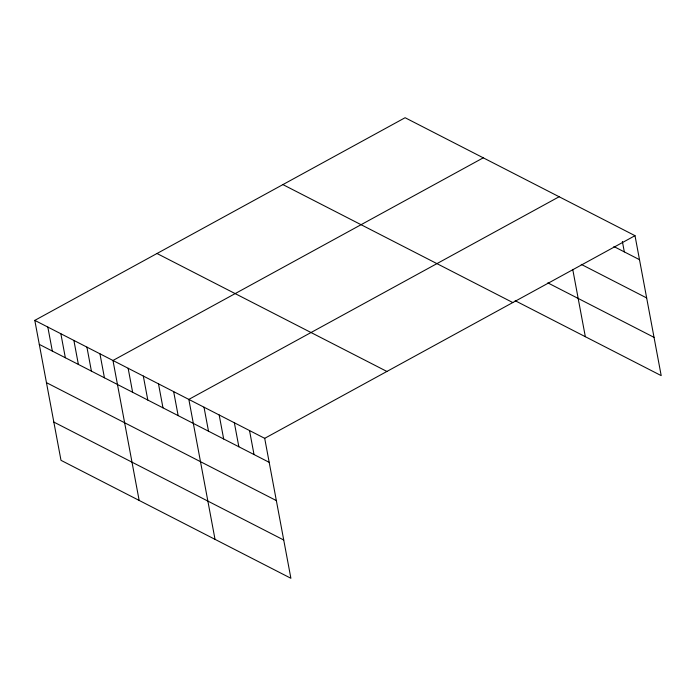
<?xml version="1.0" encoding="UTF-8"?>
<svg xmlns="http://www.w3.org/2000/svg" width="696" height="696" viewBox="0 0 696 696"><rect width="100%" height="100%" fill="white"/><g stroke="black" fill="none" stroke-linecap="round" stroke-linejoin="round"><path stroke-width="1.04" d="M34.8 320.377L264.697 438.332L290.893 578.28L60.996 460.326L34.8 320.377L405.107 117.72L635.004 235.674L661.2 375.623L515.153 300.698M483.276 157.818L112.969 360.476L139.156 500.433M559.14 196.751L188.834 399.4L215.029 539.356M264.697 438.332L635.004 235.674M613.898 246.541L639.502 259.678M581.23 264.367L646.662 297.94M547.822 282.872L654.04 337.36M282.907 184.597L512.804 302.551M157 253.501L386.906 371.455M39.289 344.381L269.195 462.335M46.449 382.643L276.356 500.598M53.827 422.063L283.733 540.018M622.372 241.46L624.329 251.891M572.738 269.387L585.336 336.699M249.525 430.546L254.023 454.549M234.352 422.759L238.85 446.762M219.179 414.973L223.677 438.985M204.006 407.186L208.504 431.198M173.661 391.622L178.15 415.625M158.488 383.835L162.977 407.839M143.315 376.049L147.804 400.052M128.142 368.262L132.631 392.274M99.937 353.794L104.435 377.806M86.913 347.113L91.402 371.116M73.88 340.422L78.378 364.434M60.857 333.741L65.346 357.753M47.824 327.059L52.322 351.062"/></g></svg>
